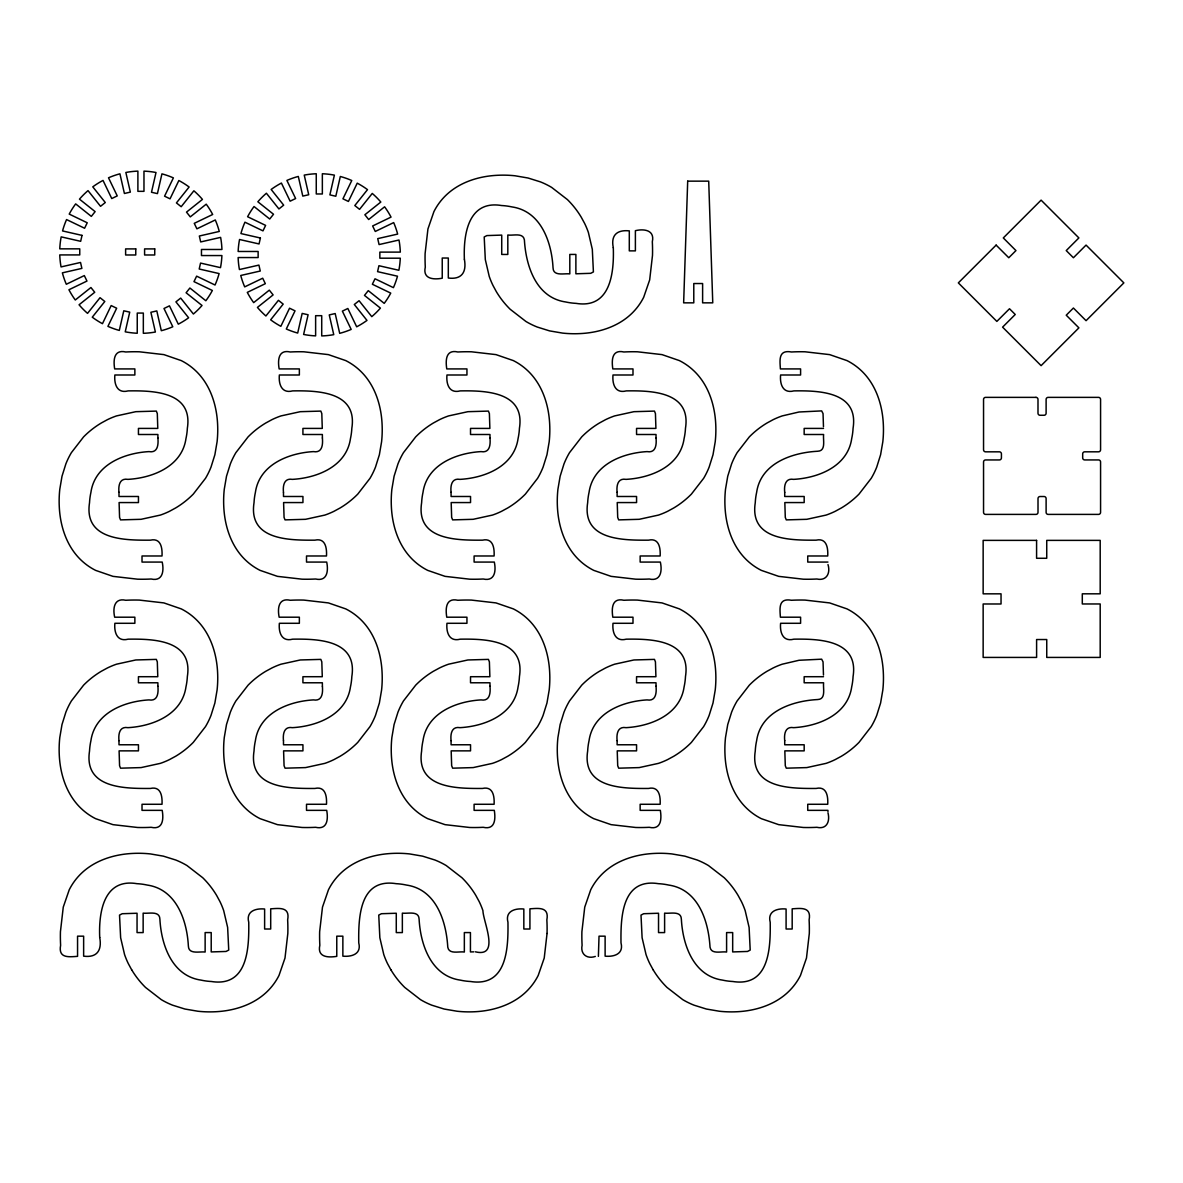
<?xml version="1.0" encoding="UTF-8"?>
<svg xmlns="http://www.w3.org/2000/svg" width="1183" height="1183" viewBox="0 0 1183 1183"><rect width="100%" height="100%" fill="white"/><g stroke="black" fill="none" stroke-linecap="round" stroke-linejoin="round"><path stroke-width="1.5" d="M547.049 933.491L544.224 958.053L538.221 975.428A60.008 60.008 0 0 1 527.943 989.979C514.221 1004.337 494.183 1010.8 474.753 1011.746A111.32 111.32 0 0 1 457.126 1011.243L444.098 1009.025L431.751 1005.166A77.93 77.93 0 0 1 420.512 999.65L404.734 987.421A88.4 88.4 0 0 1 390.878 969.779M475.389 951.812C500.439 957.89 483.152 921.764 482.93 910.659A78.669 78.669 0 0 0 479.159 901.535L475.817 895.398A88.4 88.4 0 0 0 461.961 877.742L446.183 865.527A77.93 77.93 0 0 0 434.945 860.011L422.597 856.152L409.569 853.919A111.32 111.32 0 0 0 391.943 853.431C372.512 854.363 352.475 860.84 338.752 875.198A60.008 60.008 0 0 0 328.475 889.749L322.486 907.124L319.647 931.686A168.163 168.163 0 0 0 319.839 945.276C317.059 957.431 328.297 957.727 336.771 956.352L336.771 936.167L342.863 936.167L342.863 956.16C351.514 957.003 361.687 954.193 358.745 942.881C358.39 917.594 359.425 877.904 396.098 883.671A64.311 64.311 0 0 1 406.434 885.061C436.143 889.365 446.272 921.217 447.766 947.139C449.037 954.725 458.945 951.147 464.342 952.034L464.342 932.574L470.435 932.574L470.435 951.931L473.777 951.857M598.391 956.367L599.027 936.167L605.119 936.167L605.119 956.16C613.77 957.003 623.944 954.193 621.001 942.881C620.646 917.594 621.681 877.904 658.354 883.671A64.311 64.311 0 0 1 668.691 885.061C698.399 889.365 708.528 921.217 710.022 947.139C711.294 954.725 721.201 951.147 726.599 952.034L726.599 932.574L732.676 932.574L732.676 951.931L747.523 951.457L750.199 950.067L749.105 927.442L745.186 910.659A78.669 78.669 0 0 0 741.416 901.535L738.074 895.398A88.4 88.4 0 0 0 724.218 877.742L708.44 865.527A77.93 77.93 0 0 0 697.201 860.011L684.853 856.152L671.826 853.919A111.32 111.32 0 0 0 654.199 853.431C634.768 854.363 614.731 860.84 601.008 875.198A60.008 60.008 0 0 0 590.731 889.749L584.742 907.124L581.903 931.686A168.163 168.163 0 0 0 582.095 945.276C580.232 954.119 586.945 959.354 595.315 956.441M823.516 428.409L804.159 428.409L804.159 434.501L823.605 434.501C822.88 440.209 826.325 451.048 817.542 451.255C791.945 452.631 760.832 463.278 756.632 492.394A64.311 64.311 0 0 0 755.257 502.745C749.445 540.276 790.569 540.291 816.078 540.173C826.858 537.673 828.144 548.261 827.73 555.98L807.738 555.98L807.738 562.073L827.937 562.073M823.516 676.706L804.159 676.706L804.159 682.783L823.605 682.783C822.88 688.491 826.325 699.345 817.542 699.552C791.945 700.928 760.832 711.56 756.632 740.691A64.311 64.311 0 0 0 755.257 751.042C749.445 788.573 790.569 788.573 816.078 788.455C826.858 785.97 828.144 796.543 827.73 804.277L807.738 804.277L807.738 810.355L827.937 810.355L827.967 811.612M653.134 969.779L649.792 963.642A78.669 78.669 0 0 1 646.022 954.518L642.103 937.735L641.009 915.11L643.685 913.72L658.532 913.246L658.532 932.588L664.609 932.588L664.609 913.143C670.317 913.867 681.157 910.437 681.364 919.206C682.739 944.818 693.386 975.916 722.517 980.115A64.311 64.311 0 0 0 732.854 981.506C769.527 987.273 770.562 947.583 770.207 922.282C767.264 910.984 777.438 908.174 786.089 909.017L786.089 929.01L792.181 929.01L792.181 908.825C800.935 908.293 811.627 906.636 809.113 919.901A168.163 168.163 0 0 1 809.305 933.491L806.481 958.053L800.477 975.428A60.008 60.008 0 0 1 790.2 989.979C776.477 1004.337 756.44 1010.8 737.009 1011.746A111.32 111.32 0 0 1 719.382 1011.243L706.355 1009.025L694.007 1005.166A77.93 77.93 0 0 1 682.768 999.65L666.99 987.421A88.4 88.4 0 0 1 653.134 969.779M390.878 969.779L387.536 963.642A78.669 78.669 0 0 1 383.765 954.518L379.847 937.735L378.752 915.11L381.429 913.72L396.275 913.246L396.275 932.588L402.353 932.588L402.353 913.143C408.061 913.867 418.9 910.437 419.107 919.206C420.497 944.818 431.13 975.916 460.261 980.115A64.311 64.311 0 0 0 470.597 981.506C507.27 987.273 508.306 947.583 507.951 922.282C505.008 910.984 515.182 908.174 523.832 909.017L523.832 929.01L529.925 929.01L529.925 908.825C538.768 908.233 549.341 906.681 546.857 919.901A168.163 168.163 0 0 1 547.049 933.491M131.653 969.779L128.326 963.642A78.669 78.669 0 0 1 124.555 954.518L120.636 937.735L119.527 915.11L122.204 913.72L137.051 913.246L137.051 932.588L143.143 932.588L143.143 913.143C148.851 913.867 159.69 910.437 159.897 919.206C161.272 944.818 171.905 975.916 201.036 980.115A64.311 64.311 0 0 0 211.387 981.506C248.06 987.273 249.095 947.583 248.741 922.282C245.798 910.984 255.972 908.174 264.622 909.017L264.622 929.01L270.7 929.01L270.7 908.825C279.469 908.293 290.16 906.636 287.646 919.901A168.163 168.163 0 0 1 287.824 933.491L284.999 958.053L279.011 975.428A60.008 60.008 0 0 1 268.733 989.979C255.01 1004.337 234.973 1010.8 215.528 1011.746A111.32 111.32 0 0 1 197.916 1011.243L184.888 1009.025L172.541 1005.166A77.93 77.93 0 0 1 161.302 999.65L145.509 987.421A88.4 88.4 0 0 1 131.668 969.779M823.472 426.723L823.043 413.577L821.653 410.9L799.028 411.995L782.229 415.913A78.669 78.669 0 0 0 773.12 419.684L766.968 423.026A88.4 88.4 0 0 0 749.327 436.882L737.113 452.66A77.93 77.93 0 0 0 731.597 463.899L727.737 476.246L725.504 489.274A111.32 111.32 0 0 0 725.016 506.886C725.948 526.331 732.425 546.369 746.769 560.091A60.008 60.008 0 0 0 761.32 570.369L778.695 576.358L803.257 579.197A168.163 168.163 0 0 0 816.847 579.005C826.71 581.193 830.614 573.016 827.996 564.572M823.472 675.02L823.043 661.859L821.653 659.182L799.028 660.277L782.229 664.195A78.669 78.669 0 0 0 773.12 667.981L766.968 671.308A88.4 88.4 0 0 0 749.327 685.164L737.113 700.957A77.93 77.93 0 0 0 731.597 712.181L727.737 724.528L725.504 737.556A111.32 111.32 0 0 0 725.016 755.183C725.948 774.628 732.425 794.665 746.769 808.373A60.008 60.008 0 0 0 761.32 818.666L778.695 824.655L803.257 827.479A168.163 168.163 0 0 0 816.847 827.301C827.08 829.638 830.111 821.076 827.996 812.854M118.98 492.32L118.995 496.49L138.455 496.49L138.455 502.568L119.099 502.568L119.572 517.415L120.548 519.884L141.088 519.307L160.37 515.078A78.669 78.669 0 0 0 169.494 511.307L175.631 507.965A88.4 88.4 0 0 0 193.273 494.11L205.502 478.331A77.93 77.93 0 0 0 211.018 467.093L214.877 454.745L217.095 441.717A111.32 111.32 0 0 0 217.598 424.091C216.652 404.645 210.19 384.608 195.831 370.9A60.008 60.008 0 0 0 181.28 360.608L163.905 354.619L139.343 351.795A168.163 168.163 0 0 0 125.753 351.987C113.642 349.177 113.272 360.475 114.677 368.919L134.862 368.919L134.862 374.996L114.869 374.996C114.026 383.662 116.836 393.835 128.134 390.893C153.435 390.523 193.125 391.573 187.358 428.246A64.311 64.311 0 0 1 185.968 438.582C182.005 466.398 152.755 477.947 127.956 479.366C119.335 477.814 118.3 486.036 118.98 492.32M118.98 740.617L118.995 744.772L138.455 744.772L138.455 750.865L119.099 750.865L119.572 765.697L120.548 768.181L141.088 767.59L160.37 763.36A78.669 78.669 0 0 0 169.494 759.59L175.631 756.262A88.4 88.4 0 0 0 193.273 742.392L205.502 726.613A77.93 77.93 0 0 0 211.018 715.375L214.877 703.027L217.095 690A111.32 111.32 0 0 0 217.598 672.388C216.652 652.942 210.19 632.905 195.831 619.197A60.008 60.008 0 0 0 181.28 608.905L163.905 602.916L139.343 600.092A168.163 168.163 0 0 0 125.753 600.269C114.012 597.607 112.696 608.565 114.677 617.201L134.862 617.201L134.862 623.293L114.869 623.293C114.026 631.944 116.836 642.118 128.134 639.175C153.435 638.82 193.125 639.855 187.358 676.528A64.311 64.311 0 0 1 185.968 686.879C182.005 714.695 152.755 726.244 127.956 727.663C119.335 726.096 118.3 734.318 118.98 740.617M157.901 437.991C158.478 444.379 157.96 453.237 148.925 451.61C124.126 453.03 94.877 464.579 90.914 492.394A64.311 64.311 0 0 0 89.524 502.745C83.727 540.276 124.836 540.291 150.359 540.173C161.125 537.673 162.426 548.261 162.012 555.98L142.019 555.98L142.019 562.073L162.204 562.073C164.082 570.694 162.943 581.681 151.128 579.005A168.163 168.163 0 0 1 137.539 579.182L112.977 576.358L95.601 570.369A60.008 60.008 0 0 1 81.05 560.091C66.692 546.369 60.215 526.331 59.283 506.886A111.32 111.32 0 0 1 59.786 489.274L62.004 476.246L65.864 463.899A77.93 77.93 0 0 1 71.379 452.66L83.594 436.882A88.4 88.4 0 0 1 101.25 423.026L107.387 419.684A78.669 78.669 0 0 1 116.511 415.913L135.794 411.684L156.333 411.093L157.309 413.577L157.783 428.409L138.441 428.409L138.441 434.501L157.886 434.501L157.901 437.991M157.901 686.273C158.478 692.661 157.96 701.519 148.925 699.907C124.126 701.327 94.877 712.876 90.914 740.691A64.311 64.311 0 0 0 89.524 751.042C83.727 788.573 124.836 788.573 150.359 788.455C161.125 785.97 162.426 796.543 162.012 804.277L142.019 804.277L142.019 810.355L162.204 810.355C163.683 818.873 163.21 830.052 151.128 827.301A168.163 168.163 0 0 1 137.539 827.479L112.977 824.655L95.601 818.666A60.008 60.008 0 0 1 81.05 808.373C66.692 794.665 60.215 774.628 59.283 755.183A111.32 111.32 0 0 1 59.786 737.556L62.004 724.528L65.864 712.181A77.93 77.93 0 0 1 71.379 700.957L83.594 685.164A88.4 88.4 0 0 1 101.25 671.308L107.387 667.981A78.669 78.669 0 0 1 116.511 664.195L135.794 659.966L156.333 659.389L157.309 661.859L157.783 676.706L138.441 676.706L138.441 682.783L157.886 682.783L157.901 686.273M283.476 492.32L283.491 496.49L302.937 496.49L302.937 502.568L283.595 502.568L284.068 517.415L285.044 519.884L305.569 519.307L324.867 515.078A78.669 78.669 0 0 0 333.976 511.307L340.127 507.965A88.4 88.4 0 0 0 357.769 494.11L369.998 478.331A77.93 77.93 0 0 0 375.499 467.093L379.373 454.745L381.591 441.717A111.32 111.32 0 0 0 382.079 424.091C381.148 404.645 374.686 384.608 360.327 370.9A60.008 60.008 0 0 0 345.776 360.608L328.401 354.619L303.839 351.795A168.163 168.163 0 0 0 290.249 351.987C278.182 349.222 277.665 360.416 279.158 368.919L299.358 368.919L299.358 374.996L279.365 374.996C278.508 383.662 281.332 393.835 292.63 390.893C317.902 390.494 357.636 391.617 351.839 428.246A64.311 64.311 0 0 1 350.464 438.582C346.501 466.398 317.251 477.947 292.438 479.366C283.831 477.814 282.796 486.036 283.476 492.32M283.476 740.617L283.491 744.772L302.937 744.772L302.937 750.865L283.595 750.865L284.068 765.697L285.044 768.181L305.569 767.59L324.867 763.36A78.669 78.669 0 0 0 333.976 759.59L340.127 756.262A88.4 88.4 0 0 0 357.769 742.392L369.998 726.613A77.93 77.93 0 0 0 375.499 715.375L379.373 703.027L381.591 690A111.32 111.32 0 0 0 382.079 672.388C381.148 652.942 374.686 632.905 360.327 619.197A60.008 60.008 0 0 0 345.776 608.905L328.401 602.916L303.839 600.092A168.163 168.163 0 0 0 290.249 600.269C278.345 597.563 277.428 608.624 279.158 617.201L299.358 617.201L299.358 623.293L279.365 623.293C278.508 631.944 281.332 642.118 292.63 639.175C317.902 638.776 357.636 639.899 351.839 676.528A64.311 64.311 0 0 1 350.464 686.879C346.501 714.695 317.251 726.244 292.438 727.663C283.831 726.096 282.796 734.318 283.476 740.617M322.397 437.991C322.959 444.379 322.441 453.237 313.421 451.61C288.608 453.03 259.373 464.579 255.395 492.394A64.311 64.311 0 0 0 254.02 502.745C248.208 540.276 289.332 540.291 314.855 540.173C325.621 537.673 326.907 548.261 326.493 555.98L306.515 555.98L306.515 562.073L326.7 562.073C328.49 570.664 327.484 581.696 315.61 579.005A168.163 168.163 0 0 1 302.02 579.182L277.458 576.358L260.083 570.369A60.008 60.008 0 0 1 245.532 560.091C231.188 546.369 224.711 526.331 223.779 506.886A111.32 111.32 0 0 1 224.267 489.274L226.5 476.246L230.36 463.899A77.93 77.93 0 0 1 235.875 452.66L248.09 436.882A88.4 88.4 0 0 1 265.731 423.026L271.883 419.684A78.669 78.669 0 0 1 280.992 415.913L300.29 411.684L320.83 411.093L321.806 413.577L322.279 428.409L302.922 428.409L302.922 434.501L322.368 434.501L322.397 437.991M322.397 686.273C322.959 692.661 322.441 701.519 313.421 699.907C288.608 701.327 259.373 712.876 255.395 740.691A64.311 64.311 0 0 0 254.02 751.042C248.208 788.573 289.332 788.573 314.855 788.455C325.621 785.97 326.907 796.543 326.493 804.277L306.515 804.277L306.515 810.355L326.7 810.355C328.253 818.873 327.647 830.052 315.61 827.301A168.163 168.163 0 0 1 302.02 827.479L277.458 824.655L260.083 818.666A60.008 60.008 0 0 1 245.532 808.373C231.188 794.665 224.711 774.628 223.779 755.183A111.32 111.32 0 0 1 224.267 737.556L226.5 724.528L230.36 712.181A77.93 77.93 0 0 1 235.875 700.957L248.09 685.164A88.4 88.4 0 0 1 265.731 671.308L271.883 667.981A78.669 78.669 0 0 1 280.992 664.195L300.29 659.966L320.83 659.389L321.806 661.859L322.279 676.706L302.922 676.706L302.922 682.783L322.368 682.783L322.397 686.273M451.063 492.32L451.093 496.49L470.538 496.49L470.538 502.568L451.181 502.568L451.655 517.415L452.645 519.884L473.17 519.307L492.468 515.078A78.669 78.669 0 0 0 501.577 511.307L507.729 507.965A88.4 88.4 0 0 0 525.37 494.11L537.585 478.331A77.93 77.93 0 0 0 543.101 467.093L546.96 454.745L549.193 441.717A111.32 111.32 0 0 0 549.681 424.091C548.749 404.645 542.272 384.608 527.929 370.9A60.008 60.008 0 0 0 513.378 360.608L496.002 354.619L471.44 351.795A168.163 168.163 0 0 0 457.851 351.987C445.621 349.162 445.488 360.504 446.76 368.919L466.945 368.919L466.945 374.996L446.967 374.996C446.109 383.662 448.919 393.835 460.231 390.893C485.488 390.494 525.237 391.617 519.441 428.246A64.311 64.311 0 0 1 518.065 438.582C514.087 466.398 484.853 477.947 460.039 479.366C451.418 477.814 450.383 486.036 451.063 492.32M451.063 740.617L451.093 744.772L470.538 744.772L470.538 750.865L451.181 750.865L451.655 765.697L452.645 768.181L473.17 767.59L492.468 763.36A78.669 78.669 0 0 0 501.577 759.59L507.729 756.262A88.4 88.4 0 0 0 525.37 742.392L537.585 726.613A77.93 77.93 0 0 0 543.101 715.375L546.96 703.027L549.193 690A111.32 111.32 0 0 0 549.681 672.388C548.749 652.942 542.272 632.905 527.929 619.197A60.008 60.008 0 0 0 513.378 608.905L496.002 602.916L471.44 600.092A168.163 168.163 0 0 0 457.851 600.269C445.68 597.489 445.399 608.742 446.76 617.201L466.945 617.201L466.945 623.293L446.967 623.293C446.109 631.944 448.919 642.118 460.231 639.175C485.488 638.776 525.237 639.899 519.441 676.528A64.311 64.311 0 0 1 518.065 686.879C514.087 714.695 484.853 726.244 460.039 727.663C451.418 726.096 450.383 734.318 451.063 740.617M489.984 437.991C490.561 444.379 490.043 453.237 481.023 451.61C456.209 453.03 426.959 464.579 422.996 492.394A64.311 64.311 0 0 0 421.621 502.745C415.81 540.276 456.934 540.291 482.442 540.173C493.207 537.673 494.509 548.261 494.095 555.98L474.102 555.98L474.102 562.073L494.302 562.073C496.18 570.694 495.026 581.681 483.211 579.005A168.163 168.163 0 0 1 469.621 579.182L445.059 576.358L427.684 570.369A60.008 60.008 0 0 1 413.133 560.091C398.789 546.369 392.312 526.331 391.381 506.886A111.32 111.32 0 0 1 391.869 489.274L394.087 476.246L397.961 463.899A77.93 77.93 0 0 1 403.462 452.66L415.691 436.882A88.4 88.4 0 0 1 433.333 423.026L439.484 419.684A78.669 78.669 0 0 1 448.594 415.913L467.891 411.684L488.416 411.093L489.392 413.577L489.866 428.409L470.523 428.409L470.523 434.501L489.969 434.501L489.984 437.991M489.984 686.273C490.561 692.661 490.043 701.519 481.023 699.907C456.209 701.327 426.959 712.876 422.996 740.691A64.311 64.311 0 0 0 421.621 751.042C415.81 788.573 456.934 788.573 482.442 788.455C493.207 785.97 494.509 796.543 494.095 804.277L474.102 804.277L474.102 810.355L494.302 810.355C495.618 818.799 495.396 830.096 483.211 827.301A168.163 168.163 0 0 1 469.621 827.479L445.059 824.655L427.684 818.666A60.008 60.008 0 0 1 413.133 808.373C398.789 794.665 392.312 774.628 391.381 755.183A111.32 111.32 0 0 1 391.869 737.556L394.087 724.528L397.961 712.181A77.93 77.93 0 0 1 403.462 700.957L415.691 685.164A88.4 88.4 0 0 1 433.333 671.308L439.484 667.981A78.669 78.669 0 0 1 448.594 664.195L467.891 659.966L488.416 659.389L489.392 661.859L489.866 676.706L470.523 676.706L470.523 682.783L489.969 682.783L489.984 686.273M617.112 492.32L617.127 496.49L636.572 496.49L636.572 502.568L617.23 502.568L617.703 517.415L618.679 519.884L639.219 519.307L658.502 515.078A78.669 78.669 0 0 0 667.626 511.307L673.763 507.965A88.4 88.4 0 0 0 691.404 494.11L703.634 478.331A77.93 77.93 0 0 0 709.149 467.093L713.009 454.745L715.227 441.717A111.32 111.32 0 0 0 715.73 424.091C714.783 404.645 708.321 384.608 693.963 370.9A60.008 60.008 0 0 0 679.412 360.608L662.036 354.619L637.474 351.795A168.163 168.163 0 0 0 623.885 351.987C611.641 349.177 611.567 360.49 612.809 368.919L632.994 368.919L632.994 374.996L613.001 374.996C612.158 383.662 614.968 393.835 626.265 390.893C651.537 390.494 691.271 391.617 685.489 428.246A64.311 64.311 0 0 1 684.099 438.582C680.136 466.398 650.887 477.947 626.088 479.366C617.467 477.814 616.432 486.036 617.112 492.32M617.112 740.617L617.127 744.772L636.572 744.772L636.572 750.865L617.23 750.865L617.703 765.697L618.679 768.181L639.219 767.59L658.502 763.36A78.669 78.669 0 0 0 667.626 759.59L673.763 756.262A88.4 88.4 0 0 0 691.404 742.392L703.634 726.613A77.93 77.93 0 0 0 709.149 715.375L713.009 703.027L715.227 690A111.32 111.32 0 0 0 715.73 672.388C714.783 652.942 708.321 632.905 693.963 619.197A60.008 60.008 0 0 0 679.412 608.905L662.036 602.916L637.474 600.092A168.163 168.163 0 0 0 623.885 600.269C611.641 597.459 611.567 608.772 612.809 617.201L632.994 617.201L632.994 623.293L613.001 623.293C612.158 631.944 614.968 642.118 626.265 639.175C651.537 638.776 691.271 639.899 685.489 676.528A64.311 64.311 0 0 1 684.099 686.879C680.136 714.695 650.887 726.244 626.088 727.663C617.467 726.096 616.432 734.318 617.112 740.617M656.033 437.991C656.609 444.379 656.092 453.237 647.057 451.61C622.258 453.03 593.008 464.579 589.045 492.394A64.311 64.311 0 0 0 587.655 502.745C581.859 540.276 622.968 540.291 648.491 540.173C659.256 537.673 660.558 548.261 660.144 555.98L640.151 555.98L640.151 562.073L660.336 562.073C662.317 570.709 661.001 581.666 649.26 579.005A168.163 168.163 0 0 1 635.67 579.182L611.108 576.358L593.733 570.369A60.008 60.008 0 0 1 579.167 560.091C564.823 546.369 558.346 526.331 557.415 506.886A111.32 111.32 0 0 1 557.918 489.274L560.136 476.246L563.995 463.899A77.93 77.93 0 0 1 569.511 452.66L581.725 436.882A88.4 88.4 0 0 1 599.382 423.026L605.519 419.684A78.669 78.669 0 0 1 614.642 415.913L633.925 411.684L654.465 411.093L655.441 413.577L655.914 428.409L636.558 428.409L636.558 434.501L656.018 434.501L656.033 437.991M656.033 686.273C656.609 692.661 656.092 701.519 647.057 699.907C622.258 701.327 593.008 712.876 589.045 740.691A64.311 64.311 0 0 0 587.655 751.042C581.859 788.573 622.968 788.573 648.491 788.455C659.256 785.97 660.558 796.543 660.144 804.277L640.151 804.277L640.151 810.355L660.336 810.355C661.696 818.784 661.415 830.096 649.26 827.301A168.163 168.163 0 0 1 635.67 827.479L611.108 824.655L593.733 818.666A60.008 60.008 0 0 1 579.167 808.373C564.823 794.665 558.346 774.628 557.415 755.183A111.32 111.32 0 0 1 557.918 737.556L560.136 724.528L563.995 712.181A77.93 77.93 0 0 1 569.511 700.957L581.725 685.164A88.4 88.4 0 0 1 599.382 671.308L605.519 667.981A78.669 78.669 0 0 1 614.642 664.195L633.925 659.966L654.465 659.389L655.441 661.859L655.914 676.706L636.558 676.706L636.558 682.783L656.018 682.783L656.033 686.273M784.713 492.32L784.728 496.49L804.174 496.49L804.174 502.568L784.832 502.568L785.29 517.415L786.281 519.884L806.806 519.307L826.104 515.078A78.669 78.669 0 0 0 835.213 511.307L841.364 507.965A88.4 88.4 0 0 0 859.006 494.11L871.22 478.331A77.93 77.93 0 0 0 876.736 467.093L880.596 454.745L882.829 441.717A111.32 111.32 0 0 0 883.317 424.091C882.385 404.645 875.908 384.608 861.564 370.9A60.008 60.008 0 0 0 847.013 360.608L829.638 354.619L805.076 351.795A168.163 168.163 0 0 0 791.486 351.987C778.251 349.503 779.819 360.076 780.396 368.919L800.595 368.919L800.595 374.996L780.603 374.996C779.745 383.662 782.569 393.835 793.867 390.893C819.124 390.494 858.873 391.617 853.076 428.246A64.311 64.311 0 0 1 851.701 438.582C847.738 466.398 818.488 477.947 793.675 479.366C785.068 477.814 784.018 486.036 784.713 492.32M784.713 740.617L784.728 744.772L804.174 744.772L804.174 750.865L784.832 750.865L785.29 765.697L786.281 768.181L806.806 767.59L826.104 763.36A78.669 78.669 0 0 0 835.213 759.59L841.364 756.262A88.4 88.4 0 0 0 859.006 742.392L871.22 726.613A77.93 77.93 0 0 0 876.736 715.375L880.596 703.027L882.829 690A111.32 111.32 0 0 0 883.317 672.388C882.385 652.942 875.908 632.905 861.564 619.197A60.008 60.008 0 0 0 847.013 608.905L829.638 602.916L805.076 600.092A168.163 168.163 0 0 0 791.486 600.269C778.251 597.799 779.819 608.358 780.396 617.201L800.595 617.201L800.595 623.293L780.603 623.293C779.745 631.944 782.569 642.118 793.867 639.175C819.124 638.776 858.873 639.899 853.076 676.528A64.311 64.311 0 0 1 851.701 686.879C847.738 714.695 818.488 726.244 793.675 727.663C785.068 726.096 784.018 734.318 784.713 740.617M99.712 937.394C102.167 950.777 96.651 957.89 83.638 956.16L83.638 936.167L77.56 936.167L77.56 956.352C68.718 956.943 58.144 958.496 60.614 945.276A168.163 168.163 0 0 1 60.437 931.686L63.261 907.124L69.25 889.749A60.008 60.008 0 0 1 79.542 875.183C93.25 860.84 113.287 854.363 132.733 853.431A111.32 111.32 0 0 1 150.359 853.919L163.387 856.152L175.735 860.011A77.93 77.93 0 0 1 186.958 865.527L202.751 877.742A88.4 88.4 0 0 1 216.607 895.398L219.934 901.535A78.669 78.669 0 0 1 223.705 910.659L227.639 927.442L228.733 950.067L226.057 951.457L211.21 951.931L211.21 932.574L205.132 932.574L205.132 952.034C199.424 951.309 188.57 954.74 188.363 945.971C186.988 920.359 176.356 889.261 147.224 885.061A64.311 64.311 0 0 0 136.873 883.671C103.365 878.052 98.633 912.995 99.712 937.394M464.387 259.254C466.841 272.637 461.326 279.75 448.313 278.02L448.313 258.027L442.235 258.027L442.235 278.212C433.658 279.853 422.568 279.114 425.289 267.136A168.163 168.163 0 0 1 425.111 253.532L427.935 228.97L433.924 211.609A60.008 60.008 0 0 1 444.216 197.043C457.925 182.7 477.962 176.223 497.407 175.291A111.32 111.32 0 0 1 515.034 175.779L528.062 178.012L540.409 181.871A77.93 77.93 0 0 1 551.633 187.387L567.426 199.602A88.4 88.4 0 0 1 581.282 217.258L584.609 223.395A78.669 78.669 0 0 1 588.395 232.504L592.313 249.302L593.408 271.927L590.731 273.317L575.884 273.791L575.884 254.434L569.807 254.434L569.807 273.894C564.099 273.169 553.245 276.6 553.038 267.831C551.662 242.219 541.03 211.121 511.899 206.907A64.311 64.311 0 0 0 501.548 205.531C468.039 199.897 463.322 234.855 464.387 259.254M613.297 247.705C614.154 272.43 610.694 309.059 576.062 303.366A64.311 64.311 0 0 1 565.711 301.976C536.017 297.672 525.888 265.805 524.394 239.898C523.123 232.312 513.215 235.875 507.818 235.003L507.818 254.449L501.725 254.449L501.725 235.106L486.893 235.58L484.202 236.97L485.311 259.595L489.23 276.378A78.669 78.669 0 0 0 493 285.487L496.328 291.639A88.4 88.4 0 0 0 510.198 309.281L525.977 321.51A77.93 77.93 0 0 0 537.215 327.026L549.563 330.885L562.59 333.103A111.32 111.32 0 0 0 580.202 333.591C599.648 332.66 619.685 326.197 633.393 311.839A60.008 60.008 0 0 0 643.685 297.288L649.674 279.913L652.498 255.351A168.163 168.163 0 0 0 652.321 241.761C654.953 230.094 644.084 228.585 635.389 230.685L635.389 250.87L629.297 250.87L629.297 230.877C617.703 229.62 610.576 234.618 613.297 247.705M687.693 181.147L683.641 302.848L693.785 302.848L693.785 283.536L702.613 283.536L702.613 302.848L712.758 302.848L708.706 181.147L687.693 181.147M82.026 235.387L80.666 241.317L61.176 236.866A81.139 81.139 0 0 0 59.771 248.844L79.749 248.844L79.749 254.922L59.756 254.922A81.139 81.139 0 0 0 61.058 266.914L80.533 262.463L81.878 268.393L62.374 272.844A81.139 81.139 0 0 0 66.307 284.26L84.318 275.58L86.965 281.066L68.925 289.746A81.139 81.139 0 0 0 75.283 299.994L90.928 287.513L94.729 292.275L79.054 304.785A81.139 81.139 0 0 0 87.542 313.362L100.037 297.687L104.799 301.488L92.274 317.192A81.139 81.139 0 0 0 102.463 323.684L111.172 305.569L116.659 308.216L107.919 326.36A81.139 81.139 0 0 0 119.306 330.427L123.786 310.789L129.731 312.135L125.235 331.817A81.139 81.139 0 0 0 137.243 333.251L137.243 313.066L143.335 313.066L143.335 333.295A81.139 81.139 0 0 0 155.387 332.024L150.877 312.282L156.807 310.922L161.317 330.708A81.139 81.139 0 0 0 172.792 326.774L163.993 308.497L169.465 305.85L178.293 324.172A81.139 81.139 0 0 0 188.615 317.783L175.927 301.872L180.688 298.086L193.391 314.013A81.139 81.139 0 0 0 202.027 305.48L186.101 292.778L189.886 288.016L205.842 300.748A81.139 81.139 0 0 0 212.363 290.486L193.982 281.643L196.629 276.157L215.04 285.014A81.139 81.139 0 0 0 219.106 273.569L199.202 269.014L200.548 263.084L220.496 267.639A81.139 81.139 0 0 0 221.901 255.558L201.465 255.558L201.465 249.48L221.931 249.48A81.139 81.139 0 0 0 220.615 237.384L200.696 241.938L199.336 236.008L219.269 231.454A81.139 81.139 0 0 0 215.291 219.964L196.896 228.822L194.263 223.336L212.674 214.478A81.139 81.139 0 0 0 206.226 204.171L190.286 216.888L186.5 212.127L202.441 199.409A81.139 81.139 0 0 0 193.879 190.803L181.191 206.714L176.43 202.914L189.117 187.003A81.139 81.139 0 0 0 178.855 180.526L170.041 198.833L164.57 196.186L173.383 177.879A81.139 81.139 0 0 0 161.938 173.857L157.428 193.613L151.498 192.267L156.008 172.496A81.139 81.139 0 0 0 143.971 171.136L143.971 191.335L137.893 191.335L137.893 171.121A81.139 81.139 0 0 0 125.856 172.467L130.352 192.119L124.407 193.48L119.927 173.812A81.139 81.139 0 0 0 108.511 177.79L117.235 195.905L111.749 198.552L103.025 180.422A81.139 81.139 0 0 0 92.777 186.84L105.287 202.53L100.54 206.315L88.015 190.626A81.139 81.139 0 0 0 79.468 199.143L95.128 211.624L91.328 216.385L75.668 203.89A81.139 81.139 0 0 0 69.22 214.093L87.231 222.774L84.599 228.245L66.559 219.565A81.139 81.139 0 0 0 62.551 230.936L82.026 235.387M260.408 238.005L259.047 243.949L239.543 239.498A81.139 81.139 0 0 0 238.153 251.476L258.131 251.476L258.131 257.554L238.138 257.554A81.139 81.139 0 0 0 239.424 269.547L258.914 265.096L260.26 271.025L240.755 275.476A81.139 81.139 0 0 0 244.689 286.877L262.7 278.212L265.332 283.683L247.291 292.378A81.139 81.139 0 0 0 253.665 302.626L269.31 290.146L273.11 294.907L257.436 307.403A81.139 81.139 0 0 0 265.909 315.994L278.419 300.319L283.181 304.105L270.656 319.824A81.139 81.139 0 0 0 280.844 326.316L289.554 308.201L295.04 310.848L286.301 328.992A81.139 81.139 0 0 0 297.687 333.059L302.168 313.421L308.098 314.767L303.617 334.449A81.139 81.139 0 0 0 315.624 335.883L315.624 315.684L321.717 315.684L321.717 335.928A81.139 81.139 0 0 0 333.754 334.656L329.258 314.915L335.188 313.554L339.698 333.34A81.139 81.139 0 0 0 351.174 329.406L342.375 311.129L347.846 308.482L356.674 326.804A81.139 81.139 0 0 0 366.981 320.416L354.308 304.504L359.07 300.719L371.773 316.645A81.139 81.139 0 0 0 380.408 308.112L364.482 295.41L368.268 290.648L384.224 303.366A81.139 81.139 0 0 0 390.745 293.118L372.364 284.26L375.011 278.789L393.421 287.646A81.139 81.139 0 0 0 397.488 276.201L377.569 271.646L378.93 265.717L398.863 270.271A81.139 81.139 0 0 0 400.283 258.19L379.847 258.19L379.847 252.112L400.312 252.112A81.139 81.139 0 0 0 398.982 240.016L379.078 244.57L377.717 238.626L397.651 234.086A81.139 81.139 0 0 0 393.673 222.596L375.277 231.454L372.645 225.968L391.041 217.11A81.139 81.139 0 0 0 384.608 206.803L368.667 219.52L364.867 214.759L380.822 202.042A81.139 81.139 0 0 0 372.261 193.435L359.558 209.347L354.811 205.546L367.499 189.635A81.139 81.139 0 0 0 357.236 183.158L348.423 201.45L342.937 198.818L351.765 180.511A81.139 81.139 0 0 0 340.32 176.489L335.809 196.245L329.88 194.884L334.39 175.128A81.139 81.139 0 0 0 322.353 173.753L322.353 193.968L316.26 193.968L316.26 173.753A81.139 81.139 0 0 0 304.238 175.099L308.719 194.751L302.789 196.097L298.308 176.444A81.139 81.139 0 0 0 286.892 180.422L295.617 198.537L290.131 201.184L281.406 183.054A81.139 81.139 0 0 0 271.158 189.457L283.669 205.147L278.922 208.947L266.397 193.243A81.139 81.139 0 0 0 257.85 201.775L273.51 214.256L269.709 219.018L254.034 206.522A81.139 81.139 0 0 0 247.602 216.726L265.613 225.391L262.981 230.877L244.94 222.197A81.139 81.139 0 0 0 240.918 233.569L260.408 238.005M996.13 245.103L958.334 282.885L996.855 321.406L1009.498 308.748L1015.236 314.486L1002.592 327.144L1041.099 365.651L1078.896 327.854L1066.238 315.196L1073.41 308.024L1086.068 320.682L1123.85 282.885L1086.053 245.088L1073.41 257.746L1066.238 250.574L1078.881 237.916L1041.099 200.134L1003.302 237.931L1015.946 250.589L1008.774 257.746L996.13 245.103M135.764 248.903L125.62 248.903L125.62 254.981L135.764 254.981L135.764 248.903M154.736 248.903L144.592 248.903L144.592 254.981L154.736 254.981L154.736 248.903M1035.968 397.37L985.572 397.37A2.026 2.026 0 0 0 983.546 399.396L983.546 449.806A2.026 2.026 0 0 0 985.572 451.832L999.398 451.832A2.026 2.026 0 0 1 1001.424 453.858L1001.424 457.925A2.026 2.026 0 0 1 999.398 459.95L985.572 459.95A2.026 2.026 0 0 0 983.546 461.976L983.546 512.372A2.026 2.026 0 0 0 985.572 514.398L1035.983 514.398A2.026 2.026 0 0 0 1038.009 512.372L1038.009 498.546A2.026 2.026 0 0 1 1040.034 496.52L1044.086 496.52A2.026 2.026 0 0 1 1046.112 498.546L1046.112 512.372A2.026 2.026 0 0 0 1048.153 514.398L1098.549 514.398A2.026 2.026 0 0 0 1100.574 512.372L1100.574 461.961A2.026 2.026 0 0 0 1098.549 459.936L1084.707 459.936A2.026 2.026 0 0 1 1082.682 457.91L1082.682 453.858A2.026 2.026 0 0 1 1084.707 451.817L1098.549 451.817A2.026 2.026 0 0 0 1100.574 449.791L1100.574 399.396A2.026 2.026 0 0 0 1098.549 397.37L1048.138 397.37A2.026 2.026 0 0 0 1046.112 399.396L1046.112 413.237A2.026 2.026 0 0 1 1044.071 415.263L1040.02 415.263A2.026 2.026 0 0 1 1037.994 413.237L1037.994 399.396A2.026 2.026 0 0 0 1035.968 397.37M1036.589 540.38L983.147 540.38L983.147 593.836L1001.04 593.836L1001.04 603.981L983.147 603.981L983.147 657.423L1036.604 657.423L1036.604 639.53L1046.748 639.53L1046.748 657.423L1100.19 657.423L1100.19 603.966L1082.297 603.966L1082.297 593.822L1100.19 593.822L1100.19 540.38L1046.733 540.38L1046.733 558.272L1036.589 558.272L1036.589 540.38"/></g></svg>
